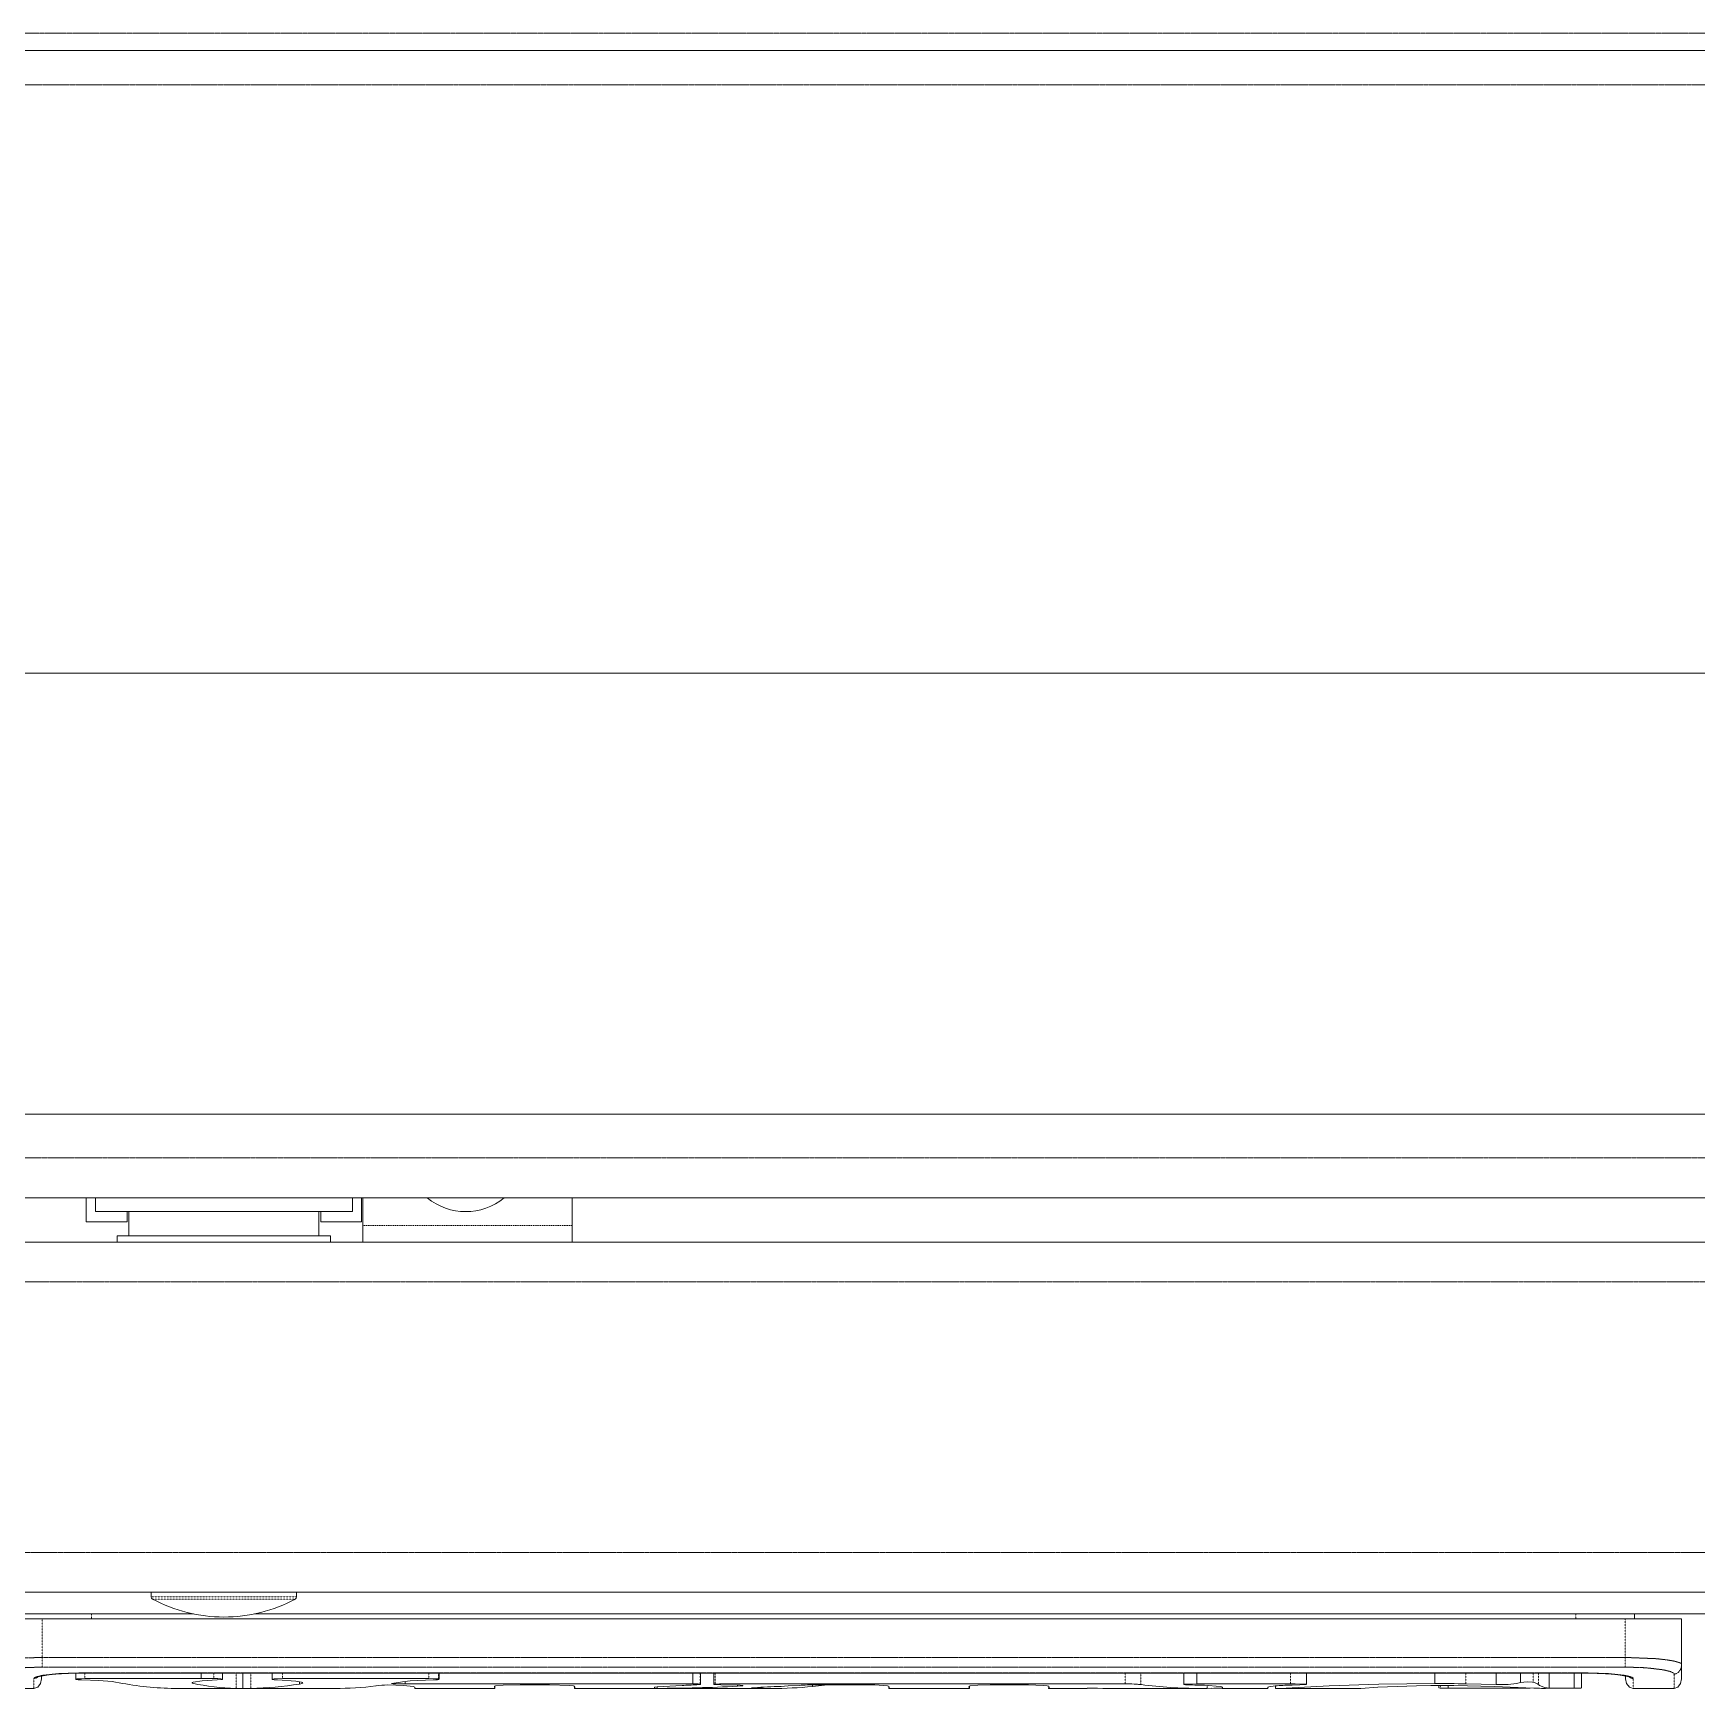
# Model space of a CAD drawing. Header units: millimetres. Extents: x 60499 to 556746, y 248297 to 497145.
# Drawn here: x 496266 to 499149, y 360625 to 363494 of the extents above; entities that cross this region are included whole.
import ezdxf

# ---------------------------------------------------------------- set-up
doc = ezdxf.new("R2010")
doc.units = ezdxf.units.MM
doc.linetypes.add('PHANTOM', pattern=[20, 10, -2, 2, -2, 2, -2])

msp = doc.modelspace()

# ---------------------------------------------------------------- linework, layer by layer
at = {"color": 7, "linetype": 'PHANTOM', "lineweight": 13, "ltscale": 0.03937}
for p, q in [((518669.3, 363493.5), (495540.6, 363493.5)), ((495566.6, 363404.1), (518643.2, 363404.1)), ((500008.1, 361545.2), (495546.2, 361545.2)), ((495127.1, 361330.2), (519062, 361330.2)), ((494707.2, 360861.5), (519481.9, 360861.5)), ((496281.5, 360679.5), (499025, 360679.5)), ((496281.5, 360662.8), (499025, 360662.8)), ((498960.6, 360652.5), (496345.9, 360652.5))]:
    msp.add_line(p, q, dxfattribs=at)
at = {"color": 7, "lineweight": 13, "ltscale": 0.03937}
for p, q in [((495540.6, 363463.7), (518669.3, 363463.7)), ((494937.3, 362385), (519292.1, 362385)), ((494937.3, 361620.7), (519292.1, 361620.7)), ((500008.1, 361475.8), (495546.2, 361475.8)), ((495127.1, 361399), (519062, 361399)), ((494707.2, 360792.7), (519481.9, 360792.7)), ((494782.7, 360754.9), (496543.9, 360754.9)), ((499025, 360746.5), (496281.5, 360746.5)), ((496649.7, 360754.9), (499176.1, 360754.9)), ((498960.6, 360652.4), (496345.9, 360652.4))]:
    msp.add_line(p, q, dxfattribs=at)
at = {"color": 7, "lineweight": 13, "ltscale": 0.001235}
for p, q in [((496358.3, 361434.3), (496358.3, 361475.8)), ((496835.3, 361475.8), (496835.3, 361434.3))]:
    msp.add_line(p, q, dxfattribs=at)
at = {"color": 7, "lineweight": 13, "ltscale": 0.000709954}
for p, q in [((496374.2, 361475.8), (496374.2, 361451.9)), ((496819.3, 361475.8), (496819.3, 361451.9))]:
    msp.add_line(p, q, dxfattribs=at)
at = {"color": 7, "lineweight": 13, "ltscale": 0.01325}
msp.add_line((496819.3, 361451.9), (496374.2, 361451.9), dxfattribs=at)
at = {"color": 7, "lineweight": 13, "ltscale": 0.000524986}
for p, q in [((496428.8, 361451.9), (496428.8, 361434.3)), ((496764.7, 361434.3), (496764.7, 361451.9))]:
    msp.add_line(p, q, dxfattribs=at)
at = {"color": 7, "lineweight": 13, "ltscale": 0.00125}
for p, q in [((496432.2, 361451.9), (496432.2, 361409.9)), ((496761.4, 361451.9), (496761.4, 361409.9))]:
    msp.add_line(p, q, dxfattribs=at)
at = {"color": 7, "lineweight": 13, "ltscale": 0.001435}
for p, q in [((496837.4, 361475.8), (496837.4, 361427.6)), ((497200.2, 361475.8), (497200.2, 361427.6))]:
    msp.add_line(p, q, dxfattribs=at)
at = {"color": 7, "lineweight": 13, "ltscale": 0.0021}
for p, q in [((496428.8, 361434.3), (496358.3, 361434.3)), ((496835.3, 361434.3), (496764.7, 361434.3))]:
    msp.add_line(p, q, dxfattribs=at)
at = {"color": 7, "linetype": 'PHANTOM', "lineweight": 13, "ltscale": 0.0108}
msp.add_line((496837.4, 361427.6), (497200.2, 361427.6), dxfattribs=at)
at = {"color": 7, "lineweight": 13, "ltscale": 0.000849987}
for p, q in [((496837.4, 361399), (496837.4, 361427.6)), ((497200.2, 361399), (497200.2, 361427.6))]:
    msp.add_line(p, q, dxfattribs=at)
at = {"color": 7, "lineweight": 13, "ltscale": 0.011}
msp.add_line((496781.5, 361409.9), (496412, 361409.9), dxfattribs=at)
at = {"color": 7, "lineweight": 13, "ltscale": 0.00032506}
for p, q in [((496412, 361399), (496412, 361409.9)), ((496781.5, 361399), (496781.5, 361409.9))]:
    msp.add_line(p, q, dxfattribs=at)
at = {"color": 7, "lineweight": 13, "ltscale": 0.000250508}
for p, q in [((496470.8, 360792.7), (496470.8, 360784.3)), ((496722.7, 360792.7), (496722.7, 360784.3))]:
    msp.add_line(p, q, dxfattribs=at)
at = {"color": 7, "linetype": 'PHANTOM', "lineweight": 13, "ltscale": 0.0075}
msp.add_line((496470.8, 360784.3), (496722.7, 360784.3), dxfattribs=at)
at = {"color": 7, "linetype": 'PHANTOM', "lineweight": 13, "ltscale": 0.003684}
for p, q in [((496473, 360780.6), (496596.8, 360780.6)), ((496596.8, 360780.6), (496720.5, 360780.6))]:
    msp.add_line(p, q, dxfattribs=at)
at = {"color": 7, "lineweight": 13, "ltscale": 0.002917}
for p, q in [((496183.6, 360746.5), (496281.5, 360746.5)), ((499122.9, 360746.5), (499025, 360746.5))]:
    msp.add_line(p, q, dxfattribs=at)
at = {"color": 7, "linetype": 'PHANTOM', "lineweight": 13, "ltscale": 0.001995}
for p, q in [((496281.5, 360679.5), (496281.5, 360746.5)), ((499025, 360746.5), (499025, 360679.5))]:
    msp.add_line(p, q, dxfattribs=at)
at = {"color": 7, "linetype": 'PHANTOM', "lineweight": 13, "ltscale": 0.000250028}
for p, q in [((496367.1, 360746.5), (496367.1, 360754.9)), ((498939.4, 360746.5), (498939.4, 360754.9))]:
    msp.add_line(p, q, dxfattribs=at)
at = {"color": 7, "lineweight": 13, "ltscale": 0.000250028}
msp.add_line((499041.3, 360746.5), (499041.3, 360754.9), dxfattribs=at)
at = {"color": 7, "lineweight": 13, "ltscale": 0.002354}
msp.add_line((499122.9, 360746.5), (499122.9, 360667.4), dxfattribs=at)
at = {"color": 7, "linetype": 'PHANTOM', "lineweight": 13, "ltscale": 0.000496331}
for p, q in [((496281.5, 360679.5), (496281.5, 360662.8)), ((499025, 360679.5), (499025, 360662.8))]:
    msp.add_line(p, q, dxfattribs=at)
at = {"color": 7, "lineweight": 13, "ltscale": 0.000157814}
for p, q in [((496280.5, 360647.8), (496280.5, 360642.5)), ((499026, 360642.5), (499026, 360647.8))]:
    msp.add_line(p, q, dxfattribs=at)
at = {"color": 7, "lineweight": 13, "ltscale": 0.00032494}
msp.add_line((496340, 360641.5), (496340, 360652.4), dxfattribs=at)
at = {"color": 7, "linetype": 'PHANTOM', "lineweight": 13, "ltscale": 2.64325e-06}
for p, q in [((496345.9, 360652.4), (496345.9, 360652.5)), ((498960.6, 360652.4), (498960.6, 360652.5))]:
    msp.add_line(p, q, dxfattribs=at)
at = {"color": 7, "linetype": 'PHANTOM', "lineweight": 13, "ltscale": 0.000285411}
msp.add_line((496355.6, 360642.9), (496355.6, 360652.4), dxfattribs=at)
at = {"color": 7, "lineweight": 13, "ltscale": 0.000282348}
msp.add_line((496557.1, 360652.4), (496557.1, 360643), dxfattribs=at)
at = {"color": 7, "linetype": 'PHANTOM', "lineweight": 13, "ltscale": 0.00028457}
msp.add_line((496579.1, 360642.9), (496579.1, 360652.4), dxfattribs=at)
at = {"color": 7, "lineweight": 13, "ltscale": 0.000321276}
msp.add_line((496594.4, 360641.7), (496594.4, 360652.4), dxfattribs=at)
at = {"color": 7, "linetype": 'PHANTOM', "lineweight": 13, "ltscale": 0.000809677}
msp.add_line((496617.7, 360625.2), (496617.7, 360652.4), dxfattribs=at)
at = {"color": 7, "lineweight": 13, "ltscale": 0.000526789}
msp.add_line((496629.4, 360652.4), (496629.4, 360634.7), dxfattribs=at)
at = {"color": 7, "linetype": 'PHANTOM', "lineweight": 13, "ltscale": 0.000792976}
msp.add_line((496643.5, 360625.8), (496643.5, 360652.4), dxfattribs=at)
at = {"color": 7, "lineweight": 13, "ltscale": 0.000322117}
msp.add_line((496680.2, 360641.6), (496680.2, 360652.4), dxfattribs=at)
at = {"color": 7, "linetype": 'PHANTOM', "lineweight": 13, "ltscale": 0.00028403}
msp.add_line((496698.3, 360642.9), (496698.3, 360652.4), dxfattribs=at)
at = {"color": 7, "linetype": 'PHANTOM', "lineweight": 13, "ltscale": 0.000283309}
msp.add_line((496951.8, 360642.9), (496951.8, 360652.4), dxfattribs=at)
at = {"color": 7, "linetype": 'PHANTOM', "lineweight": 13, "ltscale": 0.000310342}
msp.add_line((496968.7, 360642), (496968.7, 360652.4), dxfattribs=at)
at = {"color": 7, "lineweight": 13, "ltscale": 0.000321516}
msp.add_line((496969.5, 360641.6), (496969.5, 360652.4), dxfattribs=at)
at = {"color": 7, "lineweight": 13, "ltscale": 9.04113e-05}
for p, q in [((497409.4, 360652.4), (497409.4, 360649.4)), ((498283.1, 360649.4), (498283.1, 360652.4))]:
    msp.add_line(p, q, dxfattribs=at)
at = {"color": 7, "lineweight": 13, "ltscale": 0.000473984}
for p, q in [((497409.4, 360649.4), (497409.4, 360633.5)), ((498283.1, 360649.4), (498283.1, 360633.5))]:
    msp.add_line(p, q, dxfattribs=at)
at = {"color": 7, "linetype": 'PHANTOM', "lineweight": 13, "ltscale": 0.00057647}
msp.add_line((497422, 360633.1), (497422, 360652.4), dxfattribs=at)
at = {"color": 7, "lineweight": 13, "ltscale": 0.000583378}
msp.add_line((497422.4, 360632.8), (497422.4, 360652.4), dxfattribs=at)
at = {"color": 7, "lineweight": 13, "ltscale": 0.000587584}
msp.add_line((497445.8, 360632.7), (497445.8, 360652.4), dxfattribs=at)
at = {"color": 7, "linetype": 'PHANTOM', "lineweight": 13, "ltscale": 0.00057671}
msp.add_line((497448.2, 360633.1), (497448.2, 360652.4), dxfattribs=at)
at = {"color": 7, "linetype": 'PHANTOM', "lineweight": 13, "ltscale": 0.000563013}
msp.add_line((498158.9, 360633.5), (498158.9, 360652.4), dxfattribs=at)
at = {"color": 7, "linetype": 'PHANTOM', "lineweight": 13, "ltscale": 0.000597736}
msp.add_line((498185.9, 360632.4), (498185.9, 360652.4), dxfattribs=at)
at = {"color": 7, "lineweight": 13, "ltscale": 0.000585901}
msp.add_line((498260.2, 360632.8), (498260.2, 360652.4), dxfattribs=at)
at = {"color": 7, "linetype": 'PHANTOM', "lineweight": 13, "ltscale": 0.000550878}
msp.add_line((498445.1, 360633.9), (498445.1, 360652.4), dxfattribs=at)
at = {"color": 7, "lineweight": 13, "ltscale": 0.000135347}
msp.add_line((498472.7, 360647.9), (498472.7, 360652.4), dxfattribs=at)
at = {"color": 7, "lineweight": 13, "ltscale": 0.000436978}
msp.add_line((498472.7, 360647.9), (498472.7, 360633.2), dxfattribs=at)
at = {"color": 7, "lineweight": 13, "ltscale": 4.55961e-05}
msp.add_line((498695.1, 360652.4), (498695.1, 360650.9), dxfattribs=at)
at = {"color": 7, "lineweight": 13, "ltscale": 0.000493868}
msp.add_line((498695.1, 360650.9), (498695.1, 360634.3), dxfattribs=at)
at = {"color": 7, "linetype": 'PHANTOM', "lineweight": 13, "ltscale": 0.000559289}
msp.add_line((498749.1, 360633.7), (498749.1, 360652.4), dxfattribs=at)
at = {"color": 7, "lineweight": 13, "ltscale": 0.000152107}
msp.add_line((498801.8, 360647.3), (498801.8, 360652.4), dxfattribs=at)
at = {"color": 7, "lineweight": 13, "ltscale": 0.000412948}
msp.add_line((498801.8, 360647.3), (498801.8, 360633.5), dxfattribs=at)
at = {"color": 7, "lineweight": 13, "ltscale": 0.000491946}
msp.add_line((498843.8, 360652.4), (498843.8, 360635.9), dxfattribs=at)
at = {"color": 7, "linetype": 'PHANTOM', "lineweight": 13, "ltscale": 0.000474945}
msp.add_line((498866, 360636.5), (498866, 360652.4), dxfattribs=at)
at = {"color": 7, "linetype": 'PHANTOM', "lineweight": 13, "ltscale": 0.000610592}
msp.add_line((498875.1, 360631.9), (498875.1, 360652.4), dxfattribs=at)
at = {"color": 7, "lineweight": 13, "ltscale": 0.00051195}
msp.add_line((498893.7, 360652.4), (498893.7, 360635.2), dxfattribs=at)
at = {"color": 7, "lineweight": 13, "ltscale": 0.000494889}
msp.add_line((498936.8, 360652.4), (498936.8, 360635.8), dxfattribs=at)
at = {"color": 7, "lineweight": 13, "ltscale": 0.000773152}
msp.add_line((498949.2, 360626.5), (498949.2, 360652.4), dxfattribs=at)
at = {"color": 7, "lineweight": 13, "ltscale": 0.000341896}
msp.add_line((498949.2, 360652.4), (498960.6, 360652.4), dxfattribs=at)
at = {"color": 7, "linetype": 'PHANTOM', "lineweight": 13, "ltscale": 0.000743596}
msp.add_line((499109.9, 360650.7), (499109.9, 360625.7), dxfattribs=at)
at = {"color": 7, "lineweight": 13, "ltscale": 0.000741193}
msp.add_line((499122.9, 360667.4), (499122.9, 360642.5), dxfattribs=at)
at = {"color": 7, "lineweight": 13, "ltscale": 0.002109}
for p, q in [((496267.5, 360625.7), (496196.6, 360625.7)), ((499109.9, 360625.7), (499039, 360625.7))]:
    msp.add_line(p, q, dxfattribs=at)
at = {"color": 7, "linetype": 'PHANTOM', "lineweight": 13, "ltscale": 0.000517898}
for p, q in [((496267.5, 360643.1), (496267.5, 360625.7)), ((499039, 360625.7), (499039, 360643.1))]:
    msp.add_line(p, q, dxfattribs=at)
at = {"color": 7, "lineweight": 13, "ltscale": 0.00022121}
msp.add_line((496355.6, 360642.9), (496348.2, 360642.6), dxfattribs=at)
at = {"color": 7, "lineweight": 13, "ltscale": 0.005341}
msp.add_line((496557.1, 360643), (496377.7, 360643), dxfattribs=at)
at = {"color": 7, "lineweight": 13, "ltscale": 0.003243}
msp.add_line((496626.1, 360625.7), (496517.2, 360625.7), dxfattribs=at)
at = {"color": 7, "lineweight": 13, "ltscale": 4.48152e-05}
msp.add_line((496542.4, 360636.2), (496542.4, 360634.7), dxfattribs=at)
at = {"color": 7, "lineweight": 13, "ltscale": 0.000213104}
msp.add_line((496586.3, 360642.7), (496579.2, 360642.9), dxfattribs=at)
at = {"color": 7, "lineweight": 13, "ltscale": 1.02154e-05}
msp.add_line((496617.7, 360625.8), (496617.4, 360625.8), dxfattribs=at)
at = {"color": 7, "lineweight": 13, "ltscale": 0.000250673}
msp.add_line((496626.1, 360625.7), (496617.7, 360625.8), dxfattribs=at)
at = {"color": 7, "lineweight": 13, "ltscale": 9.67192e-05}
msp.add_line((496629.4, 360625.7), (496626.1, 360625.7), dxfattribs=at)
at = {"color": 7, "lineweight": 13, "ltscale": 3.83028e-05}
msp.add_line((496629.4, 360634.7), (496629.4, 360633.5), dxfattribs=at)
at = {"color": 7, "lineweight": 13, "ltscale": 0.000230624}
msp.add_line((496629.4, 360633.5), (496629.4, 360625.7), dxfattribs=at)
at = {"color": 7, "lineweight": 13, "ltscale": 0.000110776}
msp.add_line((496633.1, 360625.7), (496629.4, 360625.7), dxfattribs=at)
at = {"color": 7, "lineweight": 13, "ltscale": 0.000290737}
msp.add_line((496642.9, 360625.8), (496633.1, 360625.7), dxfattribs=at)
at = {"color": 7, "lineweight": 13, "ltscale": 0.004645}
msp.add_line((496789.1, 360625.7), (496633.1, 360625.7), dxfattribs=at)
at = {"color": 7, "lineweight": 13, "ltscale": 1.80247e-05}
msp.add_line((496643.5, 360625.8), (496642.9, 360625.8), dxfattribs=at)
at = {"color": 7, "lineweight": 13, "ltscale": 5.22961e-05}
msp.add_line((496700, 360642.9), (496698.3, 360642.9), dxfattribs=at)
at = {"color": 7, "lineweight": 13, "ltscale": 0.001243}
msp.add_line((496741.8, 360643), (496700, 360642.9), dxfattribs=at)
at = {"color": 7, "lineweight": 13, "ltscale": 0.000115823}
msp.add_line((496727.7, 360637.3), (496727.7, 360633.4), dxfattribs=at)
at = {"color": 7, "lineweight": 13, "ltscale": 4.75185e-05}
msp.add_line((496732.3, 360636.2), (496732.3, 360634.6), dxfattribs=at)
at = {"color": 7, "lineweight": 13, "ltscale": 0.004971}
msp.add_line((496908.8, 360643), (496741.8, 360643), dxfattribs=at)
at = {"color": 7, "lineweight": 13, "ltscale": 9.0533e-06}
msp.add_line((496860.2, 360630.2), (496860.5, 360630.2), dxfattribs=at)
at = {"color": 7, "lineweight": 13, "ltscale": 1.62295e-05}
msp.add_line((496887, 360634.2), (496887.6, 360634.3), dxfattribs=at)
at = {"color": 7, "lineweight": 13, "ltscale": 8.85255e-05}
msp.add_line((496890, 360633.8), (496887, 360634.2), dxfattribs=at)
at = {"color": 7, "lineweight": 13, "ltscale": 3.48429e-05}
msp.add_line((496890, 360634.8), (496890, 360633.6), dxfattribs=at)
at = {"color": 7, "lineweight": 13, "ltscale": 0.001242}
msp.add_line((496950.5, 360642.9), (496908.8, 360643), dxfattribs=at)
at = {"color": 7, "linetype": 'PHANTOM', "lineweight": 13, "ltscale": 0.000132884}
msp.add_line((496910.7, 360633.5), (496910.7, 360638), dxfattribs=at)
at = {"color": 7, "lineweight": 13, "ltscale": 0.00032509}
msp.add_line((496921.6, 360633.5), (496910.7, 360633.5), dxfattribs=at)
at = {"color": 7, "lineweight": 13, "ltscale": 0.01452}
msp.add_line((497409.4, 360633.5), (496921.6, 360633.5), dxfattribs=at)
at = {"color": 7, "lineweight": 13, "ltscale": 7.17283e-05}
msp.add_line((496927.4, 360628.1), (496927.4, 360625.7), dxfattribs=at)
at = {"color": 7, "lineweight": 13, "ltscale": 0.004136}
msp.add_line((497066.4, 360625.7), (496927.4, 360625.7), dxfattribs=at)
at = {"color": 7, "lineweight": 13, "ltscale": 3.67955e-05}
msp.add_line((496951.8, 360642.9), (496950.5, 360642.9), dxfattribs=at)
at = {"color": 7, "lineweight": 13, "ltscale": 6.87795e-06}
msp.add_line((496968.7, 360642), (496968.5, 360642.1), dxfattribs=at)
at = {"color": 7, "lineweight": 13, "ltscale": 6.58276e-06}
msp.add_line((497066.1, 360627.6), (497066.2, 360627.4), dxfattribs=at)
at = {"color": 7, "linetype": 'PHANTOM', "lineweight": 13, "ltscale": 5.74307e-05}
msp.add_line((497066.2, 360629.5), (497066.2, 360627.6), dxfattribs=at)
at = {"color": 7, "lineweight": 13, "ltscale": 4.9773e-05}
msp.add_line((497066.2, 360627.4), (497066.4, 360625.7), dxfattribs=at)
at = {"color": 7, "lineweight": 13, "ltscale": 6.72828e-05}
msp.add_line((497066.4, 360629.6), (497066.4, 360627.4), dxfattribs=at)
at = {"color": 7, "lineweight": 13, "ltscale": 1.12887e-05}
msp.add_line((497066.4, 360625.7), (497066.5, 360626.1), dxfattribs=at)
at = {"color": 7, "lineweight": 13, "ltscale": 0.00151}
msp.add_line((497110, 360632.1), (497160.8, 360632.1), dxfattribs=at)
at = {"color": 7, "lineweight": 13, "ltscale": 8.02588e-05}
msp.add_line((497204.1, 360629.5), (497204.1, 360626.8), dxfattribs=at)
at = {"color": 7, "lineweight": 13, "ltscale": 0.010174}
msp.add_line((497546.3, 360625.7), (497204.5, 360625.7), dxfattribs=at)
at = {"color": 7, "lineweight": 13, "ltscale": 1.40916e-05}
msp.add_line((497342.7, 360625.8), (497343.1, 360626), dxfattribs=at)
at = {"color": 7, "lineweight": 13, "ltscale": 5.74307e-05}
msp.add_line((497343.1, 360625.7), (497343.1, 360627.7), dxfattribs=at)
at = {"color": 7, "linetype": 'PHANTOM', "lineweight": 13, "ltscale": 3.23799e-05}
msp.add_line((497343.1, 360626.5), (497343.1, 360627.6), dxfattribs=at)
at = {"color": 7, "lineweight": 13, "ltscale": 1.70212e-05}
msp.add_line((497343.1, 360626), (497343.1, 360626.5), dxfattribs=at)
at = {"color": 7, "lineweight": 13, "ltscale": 5.4934e-06}
msp.add_line((497347.4, 360628.7), (497347.6, 360628.7), dxfattribs=at)
at = {"color": 7, "lineweight": 13, "ltscale": 8.7708e-05}
msp.add_line((497347.4, 360625.7), (497347.4, 360628.7), dxfattribs=at)
at = {"color": 7, "lineweight": 13, "ltscale": 0.001288}
msp.add_line((497347.6, 360628.7), (497390.8, 360631), dxfattribs=at)
at = {"color": 7, "lineweight": 13, "ltscale": 9.81047e-06}
msp.add_line((497416.3, 360632.2), (497416.6, 360632.2), dxfattribs=at)
at = {"color": 7, "lineweight": 13, "ltscale": 0.000488912}
msp.add_line((497488.7, 360633.5), (497472.3, 360633.5), dxfattribs=at)
at = {"color": 7, "lineweight": 13, "ltscale": 6.16359e-05}
msp.add_line((497486.8, 360631.5), (497486.8, 360629.4), dxfattribs=at)
at = {"color": 7, "lineweight": 13, "ltscale": 0.018014}
msp.add_line((498093.9, 360633.5), (497488.7, 360633.5), dxfattribs=at)
at = {"color": 7, "linetype": 'PHANTOM', "lineweight": 13, "ltscale": 6.21165e-05}
msp.add_line((497525.1, 360625.6), (497525.1, 360627.7), dxfattribs=at)
at = {"color": 7, "lineweight": 13, "ltscale": 0.000194577}
msp.add_line((497568.3, 360629.6), (497574.8, 360630), dxfattribs=at)
at = {"color": 7, "lineweight": 13, "ltscale": 0.000555543}
msp.add_line((497574.8, 360630), (497593.4, 360631), dxfattribs=at)
at = {"color": 7, "linetype": 'PHANTOM', "lineweight": 13, "ltscale": 9.61784e-05}
msp.add_line((497616.7, 360628.7), (497616.7, 360632), dxfattribs=at)
at = {"color": 7, "lineweight": 13, "ltscale": 0.000779315}
msp.add_line((497642.8, 360632.1), (497616.8, 360629.1), dxfattribs=at)
at = {"color": 7, "lineweight": 13, "ltscale": 7.6324e-05}
msp.add_line((497691.3, 360632.1), (497693.8, 360632.1), dxfattribs=at)
at = {"color": 7, "lineweight": 13, "ltscale": 2.56954e-05}
msp.add_line((497724.1, 360631.8), (497725, 360631.8), dxfattribs=at)
at = {"color": 7, "lineweight": 13, "ltscale": 0.000641822}
msp.add_line((497725, 360631.8), (497746.5, 360630.3), dxfattribs=at)
at = {"color": 7, "lineweight": 13, "ltscale": 8.01172e-06}
msp.add_line((497746.5, 360630.3), (497746.7, 360630.2), dxfattribs=at)
at = {"color": 7, "lineweight": 13, "ltscale": 5.77912e-05}
msp.add_line((497749.3, 360626.4), (497749.3, 360628.4), dxfattribs=at)
at = {"color": 7, "lineweight": 13, "ltscale": 2.14528e-06}
msp.add_line((497749.5, 360625.8), (497749.4, 360625.7), dxfattribs=at)
at = {"color": 7, "lineweight": 13, "ltscale": 0.004143}
msp.add_line((497888.6, 360625.7), (497749.4, 360625.7), dxfattribs=at)
at = {"color": 7, "lineweight": 13, "ltscale": 7.35305e-05}
msp.add_line((497749.5, 360625.5), (497749.5, 360628), dxfattribs=at)
at = {"color": 7, "lineweight": 13, "ltscale": 2.655e-06}
msp.add_line((497749.5, 360625.8), (497749.5, 360625.8), dxfattribs=at)
at = {"color": 7, "linetype": 'PHANTOM', "lineweight": 13, "ltscale": 7.7976e-05}
msp.add_line((497888.4, 360627), (497888.4, 360629.6), dxfattribs=at)
at = {"color": 7, "lineweight": 13, "ltscale": 1.60297e-06}
msp.add_line((497888.4, 360626.9), (497888.4, 360627), dxfattribs=at)
at = {"color": 7, "lineweight": 13, "ltscale": 3.60052e-05}
msp.add_line((497888.6, 360625.7), (497888.4, 360626.9), dxfattribs=at)
at = {"color": 7, "lineweight": 13, "ltscale": 8.24215e-05}
msp.add_line((497888.6, 360626.9), (497888.6, 360629.7), dxfattribs=at)
at = {"color": 7, "lineweight": 13, "ltscale": 1.19384e-05}
msp.add_line((497888.6, 360626.1), (497888.6, 360625.7), dxfattribs=at)
at = {"color": 7, "lineweight": 13, "ltscale": 4.37659e-05}
msp.add_line((497924.9, 360632), (497926.4, 360632.1), dxfattribs=at)
at = {"color": 7, "lineweight": 13, "ltscale": 0.000826175}
msp.add_line((497958.8, 360632.2), (497986.6, 360632.1), dxfattribs=at)
at = {"color": 7, "lineweight": 13, "ltscale": 0.000143495}
msp.add_line((497986.6, 360632.1), (497991.4, 360632), dxfattribs=at)
at = {"color": 7, "lineweight": 13, "ltscale": 4.89603e-05}
msp.add_line((498026.1, 360627.9), (498026.1, 360629.5), dxfattribs=at)
at = {"color": 7, "lineweight": 13, "ltscale": 0.00197}
msp.add_line((498092.6, 360625.7), (498026.5, 360625.7), dxfattribs=at)
at = {"color": 7, "lineweight": 13, "ltscale": 2.03082e-05}
msp.add_line((498092.6, 360625.7), (498092.6, 360626.4), dxfattribs=at)
at = {"color": 7, "lineweight": 13, "ltscale": 0.001936}
msp.add_line((498158.9, 360633.5), (498093.9, 360633.5), dxfattribs=at)
at = {"color": 7, "lineweight": 13, "ltscale": 7.16185e-05}
msp.add_line((498108.5, 360626.1), (498110.9, 360626), dxfattribs=at)
at = {"color": 7, "lineweight": 13, "ltscale": 0.000263482}
msp.add_line((498110.9, 360626), (498119.8, 360625.8), dxfattribs=at)
at = {"color": 7, "lineweight": 13, "ltscale": 0.000449669}
msp.add_line((498119.8, 360625.8), (498134.9, 360625.7), dxfattribs=at)
at = {"color": 7, "lineweight": 13, "ltscale": 0.00457}
msp.add_line((498288.4, 360625.7), (498134.9, 360625.7), dxfattribs=at)
at = {"color": 7, "lineweight": 13, "ltscale": 9.06818e-05}
msp.add_line((498161.9, 360633.5), (498158.9, 360633.5), dxfattribs=at)
at = {"color": 7, "lineweight": 13, "ltscale": 2.47009e-05}
msp.add_line((498186.7, 360632.3), (498185.9, 360632.4), dxfattribs=at)
at = {"color": 7, "lineweight": 13, "ltscale": 0.00434}
msp.add_line((498428.9, 360633.5), (498283.1, 360633.5), dxfattribs=at)
at = {"color": 7, "lineweight": 13, "ltscale": 0.000168929}
msp.add_line((498294.1, 360625.7), (498288.4, 360625.7), dxfattribs=at)
at = {"color": 7, "lineweight": 13, "ltscale": 0.000203275}
msp.add_line((498300.9, 360625.8), (498294.1, 360625.7), dxfattribs=at)
at = {"color": 7, "lineweight": 13, "ltscale": 1.69815e-05}
msp.add_line((498295.3, 360631.2), (498295.9, 360631.2), dxfattribs=at)
at = {"color": 7, "lineweight": 13, "ltscale": 0.000201595}
msp.add_line((498307.7, 360626), (498300.9, 360625.8), dxfattribs=at)
at = {"color": 7, "linetype": 'PHANTOM', "lineweight": 13, "ltscale": 0.00015427}
msp.add_line((498301, 360625.8), (498301, 360631), dxfattribs=at)
at = {"color": 7, "lineweight": 13, "ltscale": 5.23244e-05}
msp.add_line((498326.9, 360628.2), (498326.9, 360626.5), dxfattribs=at)
at = {"color": 7, "lineweight": 13, "ltscale": 2.28122e-05}
msp.add_line((498327, 360625.7), (498326.9, 360626.5), dxfattribs=at)
at = {"color": 7, "lineweight": 13, "ltscale": 0.00235}
msp.add_line((498405.9, 360625.7), (498327, 360625.7), dxfattribs=at)
at = {"color": 7, "lineweight": 13, "ltscale": 2.0445e-06}
msp.add_line((498405.7, 360627.1), (498405.7, 360627.2), dxfattribs=at)
at = {"color": 7, "lineweight": 13, "ltscale": 2.7035e-06}
msp.add_line((498405.7, 360627), (498405.7, 360627.1), dxfattribs=at)
at = {"color": 7, "lineweight": 13, "ltscale": 4.72198e-05}
msp.add_line((498406.1, 360627.8), (498406, 360626.2), dxfattribs=at)
at = {"color": 7, "lineweight": 13, "ltscale": 0.000127777}
msp.add_line((498419.1, 360625.9), (498419.1, 360630.2), dxfattribs=at)
at = {"color": 7, "lineweight": 13, "ltscale": 0.004349}
msp.add_line((498567, 360625.7), (498420.9, 360625.7), dxfattribs=at)
at = {"color": 7, "lineweight": 13, "ltscale": 0.000481913}
msp.add_line((498445.1, 360633.5), (498428.9, 360633.5), dxfattribs=at)
at = {"color": 7, "lineweight": 13, "ltscale": 0.00024222}
msp.add_line((498453.2, 360633.5), (498445.1, 360633.5), dxfattribs=at)
at = {"color": 7, "lineweight": 13, "ltscale": 6.61013e-05}
msp.add_line((498445.6, 360631.5), (498447.8, 360631.6), dxfattribs=at)
at = {"color": 7, "lineweight": 13, "ltscale": 0.00013018}
msp.add_line((498702.5, 360626.5), (498702.5, 360630.9), dxfattribs=at)
at = {"color": 7, "lineweight": 13, "ltscale": 2.75375e-06}
msp.add_line((498702.6, 360626.5), (498702.5, 360626.5), dxfattribs=at)
at = {"color": 7, "lineweight": 13, "ltscale": 6.44085e-05}
msp.add_line((498704.8, 360626.4), (498702.6, 360626.5), dxfattribs=at)
at = {"color": 7, "lineweight": 13, "ltscale": 0.000400767}
msp.add_line((498718.2, 360626.3), (498704.8, 360626.4), dxfattribs=at)
at = {"color": 7, "linetype": 'PHANTOM', "lineweight": 13, "ltscale": 0.000136849}
msp.add_line((498704.9, 360626.3), (498704.9, 360630.9), dxfattribs=at)
at = {"color": 7, "lineweight": 13, "ltscale": 0.000135647}
msp.add_line((498718.2, 360626.3), (498718.2, 360630.8), dxfattribs=at)
at = {"color": 7, "lineweight": 13, "ltscale": 0.004232}
msp.add_line((498860.4, 360626.3), (498718.2, 360626.3), dxfattribs=at)
at = {"color": 7, "lineweight": 13, "ltscale": 1.55949e-05}
msp.add_line((498749.7, 360633.6), (498749.1, 360633.7), dxfattribs=at)
at = {"color": 7, "lineweight": 13, "ltscale": 0.001552}
msp.add_line((498801.8, 360632.4), (498749.7, 360633.6), dxfattribs=at)
at = {"color": 7, "lineweight": 13, "ltscale": 3.07579e-05}
msp.add_line((498801.8, 360632.4), (498801.8, 360633.5), dxfattribs=at)
at = {"color": 7, "lineweight": 13, "ltscale": 5.11889e-05}
msp.add_line((498866.1, 360636.5), (498864.4, 360636.8), dxfattribs=at)
at = {"color": 7, "lineweight": 13, "ltscale": 0.000131448}
msp.add_line((498875.5, 360631.9), (498871.8, 360634.4), dxfattribs=at)
at = {"color": 7, "lineweight": 13, "ltscale": 5.31054e-05}
msp.add_line((498893.7, 360635.2), (498893.7, 360633.5), dxfattribs=at)
at = {"color": 7, "lineweight": 13, "ltscale": 0.000222574}
msp.add_line((498893.7, 360633.5), (498893.7, 360626), dxfattribs=at)
at = {"color": 7, "lineweight": 13, "ltscale": 0.001282}
msp.add_line((498936.8, 360626.3), (498893.7, 360626.3), dxfattribs=at)
at = {"color": 7, "lineweight": 13, "ltscale": 7.01664e-05}
msp.add_line((498936.8, 360635.8), (498936.8, 360633.5), dxfattribs=at)
at = {"color": 7, "lineweight": 13, "ltscale": 0.000213623}
msp.add_line((498936.8, 360633.5), (498936.8, 360626.3), dxfattribs=at)
at = {"color": 7, "linetype": 'PHANTOM', "lineweight": 13, "ltscale": 0.03937}
for points in [[(496281.5, 360679.5), (496237.8, 360678.1), (496201.5, 360674.1), (496190.5, 360671.6), (496186.7, 360670.2), (496184.4, 360668.8), (496183.8, 360668.2), (496183.6, 360667.4)], [(499122.9, 360667.4), (499122.8, 360668), (499122.5, 360668.5), (499121.5, 360669.3), (499119, 360670.6), (499110.6, 360673), (499096.4, 360675.4), (499078.7, 360677.3), (499025, 360679.5)], [(496281.5, 360662.8), (496243.4, 360661.4), (496212.3, 360657.4), (496202, 360654.7), (496198.8, 360653.2), (496197, 360651.7), (496196.6, 360650.7)], [(496345.9, 360652.5), (496310.8, 360651.4), (496281.9, 360648.3), (496270, 360645.3), (496268.2, 360644.2), (496267.7, 360643.7), (496267.5, 360643.1)], [(499039, 360643.1), (499038.8, 360643.7), (499038.5, 360644.1), (499037.3, 360644.9), (499034.4, 360646.1), (499024.8, 360648.3), (498995.8, 360651.4), (498960.6, 360652.5)], [(499109.9, 360650.7), (499109.6, 360651.6), (499109.2, 360652.1), (499107.6, 360653.3), (499103.6, 360655), (499090.7, 360658.1), (499060.6, 360661.6), (499025, 360662.8)]]:
    msp.add_lwpolyline(points, dxfattribs=at)
at = {"color": 7, "lineweight": 13, "ltscale": 0.03937}
for points in [[(496274.1, 360646.1), (496296.4, 360650.1), (496334.3, 360652.3), (496345.9, 360652.4)], [(496280.5, 360647.8), (496301.4, 360650.6), (496340, 360652.4)], [(499032.4, 360646.1), (499010, 360650.1), (498972.2, 360652.3), (498960.6, 360652.4)], [(499026, 360647.8), (499005.1, 360650.6), (498962.5, 360652.4), (498960.6, 360652.4)], [(496280.5, 360642.5), (496278.8, 360634.1), (496274, 360628), (496267.5, 360625.7)], [(496348.2, 360642.6), (496341.9, 360642.1), (496340.3, 360641.7), (496340.1, 360641.6), (496340.1, 360641.6), (496340.1, 360641.5), (496340.1, 360641.5)], [(496340.1, 360641.5), (496340.1, 360641.5), (496340.1, 360641.4), (496340.6, 360641.2), (496343.9, 360640.8), (496350.5, 360640.5)], [(496350.5, 360640.5), (496380.1, 360639.6), (496402.9, 360637.5), (496420.8, 360634.5)], [(496541.5, 360635.4), (496541.5, 360635.6), (496541.8, 360635.8), (496542.2, 360636.1), (496543.7, 360636.6), (496558.8, 360638.8), (496584.9, 360640.4)], [(496584.9, 360640.4), (496592.5, 360641.1), (496594, 360641.4), (496594.4, 360641.5), (496594.5, 360641.6), (496594.5, 360641.6)], [(496594.5, 360641.6), (496594.5, 360641.7), (496594.5, 360641.7), (496594.5, 360641.8), (496594.2, 360641.9), (496591.4, 360642.3), (496586.3, 360642.7)], [(496698.3, 360642.9), (496684.1, 360642.4), (496681.2, 360642), (496680.5, 360641.8), (496680.2, 360641.7), (496680.2, 360641.6)], [(496680.2, 360641.6), (496680.2, 360641.6), (496680.2, 360641.5), (496680.3, 360641.5), (496680.6, 360641.3), (496683.9, 360640.8), (496689.8, 360640.4)], [(496689.8, 360640.4), (496721.3, 360638.2), (496731.1, 360636.6), (496732.6, 360636.1), (496733, 360635.8), (496733.2, 360635.6), (496733.3, 360635.4)], [(496880.2, 360631.8), (496908.4, 360630.6), (496924.5, 360628.9), (496927.4, 360628.1)], [(496887.6, 360634.3), (496906.3, 360637.4), (496919.8, 360638.9), (496959.4, 360640.5)], [(496968.5, 360642.1), (496964.1, 360642.6), (496951.8, 360642.9)], [(496959.4, 360640.5), (496966.7, 360640.9), (496968.9, 360641.3), (496969.3, 360641.5), (496969.4, 360641.5), (496969.4, 360641.6), (496969.4, 360641.6)], [(497067.5, 360630), (497066.1, 360629.4), (497065.8, 360629.2), (497065.6, 360628.8)], [(497110, 360632.1), (497080.6, 360631.4), (497067.5, 360630)], [(497202.5, 360630.1), (497196.1, 360630.9), (497160.8, 360632.1)], [(497342.8, 360627.1), (497342.8, 360627.3), (497343, 360627.6), (497343.5, 360627.9), (497347.4, 360628.7)], [(497422.1, 360633.1), (497418.6, 360633.5), (497409.4, 360633.5)], [(497416.6, 360632.2), (497421.5, 360632.6), (497422.3, 360632.8), (497422.4, 360632.8), (497422.4, 360632.8), (497422.4, 360632.9)], [(497446.1, 360632.6), (497447.3, 360632.3), (497457.7, 360631.8)], [(497457.7, 360631.8), (497491.7, 360631.3), (497495.6, 360630.9), (497496, 360630.8), (497496.1, 360630.8), (497496.2, 360630.7)], [(497496.2, 360630.7), (497496.2, 360630.6), (497496.2, 360630.6), (497496.1, 360630.5), (497495.8, 360630.5), (497495, 360630.3), (497486.8, 360629.4)], [(497510.9, 360626.8), (497510.9, 360626.8), (497511, 360626.8), (497511.8, 360627), (497521.3, 360627.6)], [(497525, 360626), (497513.1, 360626.5), (497511.1, 360626.7), (497511, 360626.7), (497510.9, 360626.7), (497510.9, 360626.8)], [(497888.3, 360629.4), (497888.3, 360629.5), (497888.6, 360629.7), (497890.3, 360630.1), (497903.5, 360631.4), (497924.9, 360632)], [(497991.4, 360632), (498016.5, 360631.1), (498023.4, 360630.2), (498025.8, 360629.6), (498026.2, 360629.4), (498026.3, 360629.3), (498026.3, 360629.3)], [(498026.5, 360625.7), (498026.4, 360625.7), (498026.3, 360625.8), (498026.2, 360625.9), (498026, 360626.3), (498026.1, 360627.8)], [(498283.1, 360633.5), (498266, 360633.3), (498260.7, 360633), (498260.3, 360632.9), (498260.3, 360632.8)], [(498260.3, 360632.8), (498260.3, 360632.8), (498260.4, 360632.7), (498260.6, 360632.6), (498263.4, 360632.3)], [(498295.9, 360631.2), (498323.4, 360629), (498326.4, 360628.4), (498327.1, 360628.1)], [(498405.7, 360627.2), (498406.2, 360627.9), (498407.7, 360628.5), (498418.5, 360630.1)], [(498695.1, 360634.3), (498598, 360633.4), (498511.9, 360630.3), (498437.5, 360626.4), (498420.9, 360625.7)], [(498447.8, 360631.6), (498461.2, 360631.8), (498471.3, 360632.3), (498472.5, 360632.6), (498472.6, 360632.7), (498472.7, 360632.7)], [(498472.7, 360632.7), (498472.6, 360632.8), (498472.3, 360632.9), (498470.4, 360633.1), (498453.2, 360633.5)], [(498567, 360625.7), (498596.5, 360627.7), (498663.5, 360630.5), (498688.3, 360630.8)], [(498688.3, 360630.8), (498728, 360630.8), (498798.5, 360628.9), (498866.6, 360626.1)], [(498843.8, 360635.9), (498837, 360634.1), (498822.6, 360632.8), (498801.8, 360632.4)], [(498864.4, 360636.8), (498855.3, 360637.2), (498843.8, 360635.9)], [(498949, 360626.5), (498948.9, 360626.4), (498948.6, 360626.4), (498936.8, 360626.3)], [(499026, 360642.5), (499027.7, 360634.1), (499032.5, 360628), (499039, 360625.7)], [(499122.9, 360642.5), (499121.2, 360634.1), (499116.4, 360628), (499109.9, 360625.7)]]:
    msp.add_lwpolyline(points, dxfattribs=at)
for centre, radius, start, end in [((497015.8, 361556.9), 105, 230.6067, 309.3911), ((496475, 360784.3), 4.2, 180, 241.8155), ((496596.8, 361011.5), 262, 241.8155, 270), ((496596.8, 361011.5), 262, 270, 298.1845), ((496718.5, 360784.3), 4.2, 298.1845, 360), ((496371.8, 359432.7), 1210.2, 89.7207, 90.7678), ((496517.3, 361158.1), 532.4, 259.5638, 269.9891), ((496542.6, 360635.9), 1.19, 201.8061, 258.9815), ((496627.1, 361029), 403.3, 257.8753, 268.6179), ((496565.9, 359786.6), 856.4, 89.1086, 90.5827), ((496632.7, 361215.7), 590, 271.0425, 279.2625), ((496727.1, 360645.2), 11.8, 273.0578, 296.2888), ((496732.1, 360636), 1.35, 277.9197, 334.5178), ((496788.8, 361201.8), 576.1, 270.0269, 277.1184), ((496885.9, 360445.1), 186.8, 91.7555, 97.8077), ((496905.4, 361085.2), 451.6, 268.0388, 270.6638), ((496968.7, 360641), 0.974, 39.8049, 89.3747), ((497067.2, 360628.9), 1.67, 182.8968, 229.8141), ((497202.1, 360626.3), 3.78, 53.2401, 84.8517), ((497205.1, 360626.4), 0.948, 156.7273, 230.2336), ((497203.4, 360628.7), 1.1, 356.99, 32.1652), ((497198.2, 360626.5), 6.71, 2.0511, 19.3239), ((497204, 360626.4), 0.94, 307.0239, 15.0774), ((497345.5, 360664), 38.3, 265.7022, 272.8479), ((497343.8, 360627.3), 0.998, 188.0624, 225.5354), ((497337.6, 363644.5), 3018.7, 270.1876, 272.8334), ((497350.9, 361809.5), 1179.2, 271.9372, 273.177), ((497422, 360632.6), 0.497, 37.5896, 85.2169), ((497447.9, 360626.4), 6.69, 87.6282, 107.6117), ((497446.1, 360632.8), 0.283, 209.4672, 272.6494), ((497459.2, 360453.5), 179.9, 91.1769, 93.5254), ((497470.5, 359854.2), 779.4, 89.8694, 91.1017), ((497247.2, 367465.9), 6843.8, 272.29513, 272.6887), ((497546.7, 361430), 804.2, 268.4585, 269.9692), ((497546.2, 361362.1), 736.4, 270.0054, 275.4898), ((497629.7, 360017.4), 614.7, 90.6698, 93.3786), ((497665.1, 352365.5), 8266.7, 89.81898, 90.29116), ((497699.3, 359652.3), 979.9, 88.5495, 90.3199), ((497746.3, 360626.8), 3.42, 28.8985, 82.47), ((497746.3, 360626.7), 3.5, 1.9019, 31.1957), ((497751.4, 360626.4), 2.11, 169.6303, 199.6836), ((497747.3, 360626.9), 2.5, 334.0126, 356.0785), ((497889.5, 360628.5), 1.6, 142.8439, 175.8566), ((497891.5, 360628.8), 3.55, 184.1863, 211.7893), ((497956.4, 357194.3), 3437.9, 89.9603, 90.5009), ((498020.5, 360626.5), 6.4, 359.9446, 25.4391), ((498026.1, 360626.4), 0.757, 296.8901, 9.7477), ((498094.9, 360299.1), 327.3, 87.6215, 90.4017), ((498164.7, 360386.5), 247, 86.918, 90.6313), ((498170.1, 360513.8), 119.6, 82.4093, 86.2346), ((498290, 361440.6), 814.9, 262.7154, 269.8839), ((498324.6, 362104.6), 1473.7, 267.6198, 268.8612), ((498346.1, 359598.8), 1027.8, 91.0717, 92.1426), ((498311.4, 360627.8), 15.8, 352.2177, 1.0029), ((498407.6, 360626.7), 1.95, 169.7928, 209.497), ((498405.5, 360626.1), 0.568, 320.9629, 14.7296), ((498454.4, 360193.3), 438.3, 91.1543, 94.6933), ((498420.3, 360630.5), 4.85, 255.6102, 277.1716), ((498694.9, 358407.9), 2226.4, 88.6043, 89.9942), ((498863.7, 360621.5), 15.2, 57.9805, 80.8363), ((498882.2, 361297.1), 671.2, 268.6721, 270.9818), ((498886.5, 360648.6), 20, 236.486, 246.513), ((498900.8, 360679.8), 54.3, 245.7924, 262.4671)]:
    msp.add_arc(centre, radius, start, end, dxfattribs=at)
at = {"color": 7, "linetype": 'PHANTOM', "lineweight": 13, "ltscale": 0.03937}
for centre, start, end in [((496267.2, 360654.4), 271.2246, 316.0179), ((499039.3, 360654.4), 223.9823, 268.7754)]:
    msp.add_arc(centre, 11.3, start, end, dxfattribs=at)
msp.add_ellipse((499109.9, 360667.4), major_axis=(0, 16.7), ratio=0.781629, start_param=3.141593, end_param=4.712389, dxfattribs=at)

doc.saveas('drawing.dxf')
